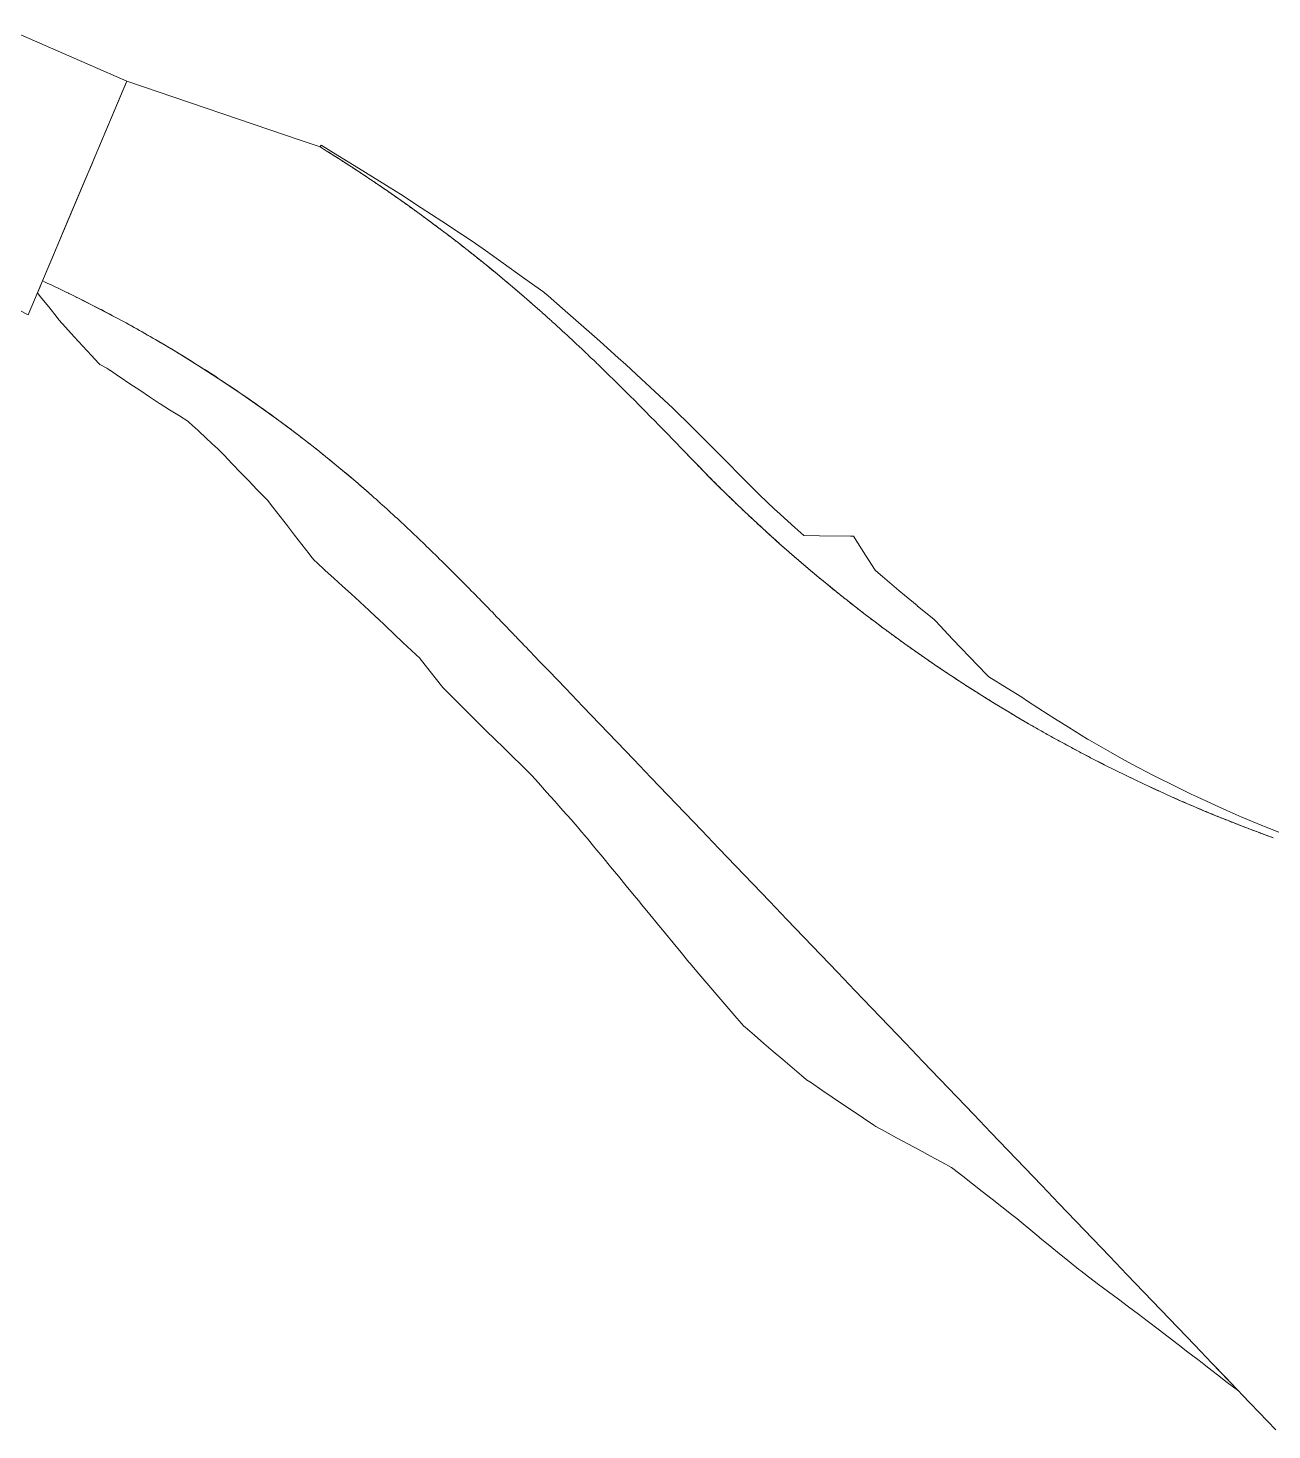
# Model space of a CAD drawing. Header units: inches. Extents: x 704148 to 723432, y 7075344 to 7101810.
# Drawn here: x 711481 to 711632.9, y 7095215.1 to 7095386.3 of the extents above; entities that cross this region are included whole.
import ezdxf

# ---------------------------------------------------------------- set-up
doc = ezdxf.new("R2010")
doc.units = ezdxf.units.IN
doc.header["$MEASUREMENT"] = 0
doc.layers.add('gisdb.gisadmin', color=7, linetype='Continuous', lineweight=9, true_color=0xccf5fc)

msp = doc.modelspace()

# ---------------------------------------------------------------- linework, layer by layer
at = {"layer": 'gisdb.gisadmin'}
for points in [[(711478.3041, 7095386.2593), (711493.104, 7095379.7761), (711481.0651, 7095351.2462), (711479.8957, 7095351.8615)], [(711633.0185, 7095287.4201), (711631.6103, 7095287.9369), (711630.2063, 7095288.4649), (711628.8065, 7095289.0041), (711627.4113, 7095289.5549), (711626.0205, 7095290.1169), (711624.6343, 7095290.6899), (711623.2527, 7095291.2741), (711621.8761, 7095291.8695), (711620.5041, 7095292.4761), (711619.1371, 7095293.0935), (711617.7751, 7095293.7219), (711616.4183, 7095294.3613), (711615.0667, 7095295.0119), (711613.7203, 7095295.6733), (711612.3793, 7095296.3453), (711611.0437, 7095297.0281), (711609.7137, 7095297.7217), (711608.3895, 7095298.4261), (711607.0707, 7095299.1411), (711605.7579, 7095299.8667), (711604.4509, 7095300.6029), (711603.1501, 7095301.3497), (711601.8553, 7095302.1067), (711600.5665, 7095302.8743), (711599.2839, 7095303.6521), (711598.0079, 7095304.4405), (711596.7381, 7095305.2391), (711595.4747, 7095306.0477), (711594.2179, 7095306.8665), (711592.9679, 7095307.6957), (711591.7245, 7095308.5349), (711590.4879, 7095309.3837), (711589.2583, 7095310.2427), (711588.0357, 7095311.1119), (711586.8201, 7095311.9905), (711585.6113, 7095312.8789), (711585.4207, 7095313.0209), (711584.4101, 7095313.7771), (711583.2161, 7095314.6851), (711582.0295, 7095315.6025), (711580.8501, 7095316.5295), (711580.7543, 7095316.6058), (711579.6785, 7095317.4661), (711578.5143, 7095318.4121), (711577.3577, 7095319.3673), (711576.2091, 7095320.3317), (711575.0683, 7095321.3057), (711573.9351, 7095322.2887), (711572.8099, 7095323.2805), (711571.6931, 7095324.2819), (711570.5843, 7095325.2919), (711569.4833, 7095326.3109), (711568.3909, 7095327.3387), (711567.3069, 7095328.3755), (711566.2309, 7095329.4207), (711565.1637, 7095330.4747), (711564.1051, 7095331.5373), (711563.0547, 7095332.6083), (711562.0133, 7095333.6877), (711561.8099, 7095333.9008), (711561.2165, 7095334.5253), (711560.9765, 7095334.7717), (711559.9301, 7095335.8465), (711558.8837, 7095336.9213), (711558.7851, 7095337.0229), (711558.5127, 7095337.3025), (711558.2397, 7095337.5821), (711557.9663, 7095337.8619), (711557.8357, 7095337.9943), (711557.6923, 7095338.1415), (711557.4179, 7095338.4215), (711557.1429, 7095338.7013), (711556.8675, 7095338.9813), (711556.7847, 7095339.0647), (711556.5917, 7095339.2615), (711556.3151, 7095339.5415), (711556.0381, 7095339.8217), (711555.7603, 7095340.1019), (711555.7301, 7095340.1313), (711555.4821, 7095340.3821), (711555.2035, 7095340.6625), (711554.9241, 7095340.9427), (711554.6719, 7095341.1945), (711554.6443, 7095341.2229), (711554.3637, 7095341.5031), (711554.0827, 7095341.7833), (711553.8009, 7095342.0635), (711553.6095, 7095342.2533), (711553.5187, 7095342.3437), (711553.2357, 7095342.6239), (711552.9521, 7095342.9039), (711552.6679, 7095343.1841), (711552.5421, 7095343.3073), (711552.3829, 7095343.4639), (711552.0975, 7095343.7439), (711551.8113, 7095344.0237), (711551.5245, 7095344.3033), (711551.4697, 7095344.3559), (711551.2369, 7095344.5829), (711550.9487, 7095344.8625), (711550.6597, 7095345.1419), (711550.3919, 7095345.3993), (711550.3701, 7095345.4211), (711550.0799, 7095345.7003), (711549.7889, 7095345.9791), (711549.4971, 7095346.2579), (711549.3089, 7095346.4371), (711549.2047, 7095346.5367), (711548.9113, 7095346.8151), (711548.6175, 7095347.0933), (711548.3227, 7095347.3715), (711548.2195, 7095347.4681), (711548.0273, 7095347.6493), (711547.7309, 7095347.9269), (711547.4339, 7095348.2043), (711547.1361, 7095348.4817), (711547.1235, 7095348.4923), (711546.8375, 7095348.7585), (711546.5381, 7095349.0353), (711546.2379, 7095349.3117), (711546.0211, 7095349.5095), (711545.9369, 7095349.5879), (711545.6349, 7095349.8637), (711545.3323, 7095350.1393), (711545.0289, 7095350.4147), (711544.9121, 7095350.5195), (711544.7245, 7095350.6895), (711544.4193, 7095350.9643), (711544.1133, 7095351.2385), (711543.8063, 7095351.5125), (711543.7957, 7095351.5213), (711543.4985, 7095351.7861), (711543.1977, 7095352.0523), (711543.1945, 7095352.0553), (711542.6719, 7095352.5149), (711541.5403, 7095353.4995), (711540.4011, 7095354.4751), (711539.2545, 7095355.4421), (711538.1005, 7095356.4007), (711536.9395, 7095357.3503), (711535.7713, 7095358.2913), (711534.5959, 7095359.2231), (711533.4127, 7095360.1451), (711532.2229, 7095361.0585), (711531.0261, 7095361.9627), (711529.8225, 7095362.8579), (711528.6123, 7095363.7441), (711527.3953, 7095364.6209), (711526.1711, 7095365.4877), (711524.9403, 7095366.3451), (711523.7031, 7095367.1933), (711522.4597, 7095368.0323), (711521.2099, 7095368.8617), (711519.9539, 7095369.6817), (711518.6911, 7095370.4911), (711517.425, 7095371.2913), (711517.4221, 7095371.2911), (711516.6849, 7095371.7509), (711516.8193, 7095371.9679), (711518.8369, 7095370.7207), (711521.3933, 7095369.1403), (711523.9517, 7095367.5589), (711525.9845, 7095366.3023), (711526.5047, 7095365.9629), (711529.0283, 7095364.3169), (711531.5553, 7095362.6687), (711534.0873, 7095361.0173), (711535.1375, 7095360.3323), (711536.5801, 7095359.3033), (711539.0445, 7095357.5457), (711541.5137, 7095355.7845), (711543.9905, 7095354.0181), (711544.0755, 7095353.9573), (711544.5415, 7095353.5897), (711546.2885, 7095352.0419), (711548.5549, 7095350.0339), (711550.8217, 7095348.0255), (711552.2079, 7095346.7973), (711553.0793, 7095346.0103), (711553.9841, 7095345.1933), (711555.3097, 7095343.9673), (711557.5283, 7095341.9149), (711559.7451, 7095339.8645), (711559.9537, 7095339.6715), (711561.8857, 7095337.7503), (711563.3361, 7095336.3081), (711563.3879, 7095336.2557), (711563.3941, 7095336.2495), (711563.5935, 7095336.0475), (711563.4557, 7095336.1935), (711564.0239, 7095335.6191), (711564.4953, 7095335.1426), (711564.6585, 7095334.9777), (711565.4713, 7095334.1561), (711566.1047, 7095333.5139), (711568.1797, 7095331.4101), (711568.7957, 7095330.7855), (711570.2871, 7095329.3377), (711572.1935, 7095327.4869), (711572.4153, 7095327.2861), (711574.6071, 7095325.3023), (711575.7053, 7095324.3083), (711577.6285, 7095324.2805), (711581.4039, 7095324.2261), (711581.7875, 7095324.2205), (711583.2583, 7095321.9075), (711584.4239, 7095320.0747), (711585.0797, 7095319.5157), (711585.3085, 7095319.3207), (711587.3063, 7095317.6177), (711587.9905, 7095317.0345), (711589.5492, 7095315.765), (711589.5631, 7095315.7535), (711591.6299, 7095314.0703), (711591.8155, 7095313.8719), (711593.8659, 7095311.6805), (711594.9199, 7095310.5541), (711595.9431, 7095309.4907), (711598.0479, 7095307.3033), (711598.2873, 7095307.0545), (711600.5245, 7095305.6789), (711602.3295, 7095304.5691), (711603.0367, 7095304.1087), (711605.5239, 7095302.4897), (711606.3143, 7095301.9751), (711608.0381, 7095300.9083), (711610.3637, 7095299.4689), (711610.5711, 7095299.3491), (711613.1463, 7095297.8607), (711614.4915, 7095297.0833), (711615.7525, 7095296.4223), (711618.3895, 7095295.0399), (711618.7159, 7095294.8687), (711621.0547, 7095293.7081), (711622.9933, 7095292.7461), (711623.7355, 7095292.4031), (711626.4437, 7095291.1521), (711627.3321, 7095290.7417), (711629.1771, 7095289.9543), (711631.7313, 7095288.8645), (711631.9265, 7095288.7881), (711634.7073, 7095287.6971)]]:
    msp.add_lwpolyline(points, dxfattribs=at)
msp.add_lwpolyline([(711633.3439, 7095215.1439), (711632.3063, 7095216.2271), (711631.2687, 7095217.3101), (711630.2309, 7095218.3933), (711629.1933, 7095219.4765), (711628.8201, 7095219.8661), (711627.5981, 7095221.1415), (711625.5229, 7095223.3079), (711623.4475, 7095225.4743), (711621.3723, 7095227.6407), (711619.2969, 7095229.8069), (711617.2215, 7095231.9733), (711615.1463, 7095234.1395), (711613.0709, 7095236.3059), (711610.9955, 7095238.4723), (711608.9203, 7095240.6385), (711606.8449, 7095242.8049), (711604.7697, 7095244.9713), (711602.6943, 7095247.1377), (711600.6189, 7095249.3039), (711598.5437, 7095251.4703), (711596.4683, 7095253.6367), (711594.3929, 7095255.8029), (711592.3177, 7095257.9693), (711590.2423, 7095260.1357), (711588.1669, 7095262.3019), (711586.0917, 7095264.4683), (711584.0163, 7095266.6347), (711581.9411, 7095268.8011), (711579.8657, 7095270.9673), (711577.7903, 7095273.1337), (711575.7151, 7095275.3001), (711573.6397, 7095277.4663), (711571.5643, 7095279.6327), (711569.4891, 7095281.7991), (711567.4137, 7095283.9653), (711565.3385, 7095286.1317), (711563.2631, 7095288.2981), (711561.1877, 7095290.4645), (711559.1125, 7095292.6307), (711557.0371, 7095294.7971), (711554.9617, 7095296.9635), (711552.8865, 7095299.1297), (711550.8111, 7095301.2961), (711548.7359, 7095303.4625), (711546.6605, 7095305.6287), (711544.5851, 7095307.7951), (711543.4372, 7095308.9934), (711542.9121, 7095309.5415), (711542.6501, 7095309.8149), (711542.5095, 7095309.9611), (711542.3885, 7095310.0881), (711542.1269, 7095310.3609), (711541.8655, 7095310.6335), (711541.6045, 7095310.9057), (711541.3437, 7095311.1775), (711541.0831, 7095311.4489), (711540.8227, 7095311.7201), (711540.5625, 7095311.9909), (711540.4323, 7095312.1257), (711540.3025, 7095312.2613), (711540.0427, 7095312.5315), (711539.7831, 7095312.8011), (711539.5237, 7095313.0705), (711539.2643, 7095313.3393), (711539.0053, 7095313.6079), (711538.7463, 7095313.8759), (711538.4875, 7095314.1437), (711538.3501, 7095314.2853), (711538.2289, 7095314.4109), (711537.9703, 7095314.6777), (711537.7121, 7095314.9441), (711537.4537, 7095315.2101), (711537.1957, 7095315.4757), (711536.9375, 7095315.7407), (711536.6797, 7095316.0053), (711536.4217, 7095316.2695), (711536.2585, 7095316.4359), (711536.1639, 7095316.5331), (711535.9063, 7095316.7963), (711535.6487, 7095317.0591), (711535.3913, 7095317.3213), (711535.1337, 7095317.5829), (711534.8763, 7095317.8441), (711534.6191, 7095318.1049), (711534.3617, 7095318.3651), (711534.1539, 7095318.5739), (711534.1045, 7095318.6247), (711533.8473, 7095318.8839), (711533.5899, 7095319.1425), (711533.3329, 7095319.4005), (711533.0757, 7095319.6581), (711532.8185, 7095319.9149), (711532.5613, 7095320.1713), (711532.3041, 7095320.4271), (711532.0469, 7095320.6823), (711532.0329, 7095320.6955), (711531.7897, 7095320.9369), (711531.5325, 7095321.1909), (711531.2753, 7095321.4445), (711531.0181, 7095321.6973), (711530.7607, 7095321.9495), (711530.5035, 7095322.2011), (711530.2461, 7095322.4521), (711529.9885, 7095322.7025), (711529.8913, 7095322.7965), (711529.7311, 7095322.9521), (711529.4735, 7095323.2013), (711529.2159, 7095323.4497), (711528.9581, 7095323.6975), (711528.7003, 7095323.9447), (711528.4423, 7095324.1911), (711528.1843, 7095324.4369), (711527.9263, 7095324.6819), (711527.7253, 7095324.8719), (711527.6681, 7095324.9263), (711527.4099, 7095325.1701), (711527.1515, 7095325.4131), (711526.8929, 7095325.6553), (711526.6343, 7095325.8969), (711526.3755, 7095326.1377), (711526.1167, 7095326.3779), (711525.8575, 7095326.6173), (711525.5985, 7095326.8559), (711525.5307, 7095326.9175), (711525.3391, 7095327.0937), (711525.0797, 7095327.3309), (711524.8201, 7095327.5673), (711524.5603, 7095327.8029), (711524.3003, 7095328.0377), (711524.0403, 7095328.2717), (711523.7799, 7095328.5051), (711523.5195, 7095328.7375), (711523.3041, 7095328.9279), (711523.2589, 7095328.9693), (711522.9981, 7095329.2001), (711522.9863, 7095329.2105, 0.00390109), (711521.0427, 7095330.8991, 0.00454566), (711518.7457, 7095332.8289, 0.00454518), (711516.4143, 7095334.7165, 0.00454559), (711514.0487, 7095336.5615, 0.0045455), (711511.6501, 7095338.3633, 0.00454564), (711509.2191, 7095340.1213, 0.00454532), (711506.7563, 7095341.8341, 0.00454538), (711504.2629, 7095343.5021, 0.0045455), (711501.7395, 7095345.1245, 0.00454551), (711499.1871, 7095346.7009, 0.00454578), (711496.6063, 7095348.2307, 0.00454525), (711493.9985, 7095349.7133, 0.00454553), (711491.3641, 7095351.1485, 0.00454553), (711488.7039, 7095352.5353, 0.00402811), (711486.3259, 7095353.7239), (711486.3117, 7095353.7309), (711486.0191, 7095353.8737), (711485.9987, 7095353.8837), (711485.6851, 7095354.0361), (711485.3707, 7095354.1879), (711485.0557, 7095354.3393), (711484.7399, 7095354.4903), (711484.4237, 7095354.6407), (711484.1067, 7095354.7909), (711483.7891, 7095354.9405), (711483.4707, 7095355.0895), (711483.3107, 7095355.1639), (711483.1519, 7095355.2383), (711482.8323, 7095355.3867), (711482.8156, 7095355.3944), (711483.9826, 7095358.1599), (711484.2743, 7095358.8513), (711485.6287, 7095362.0609), (711488.067, 7095367.8391), (711488.6504, 7095369.2218), (711489.2338, 7095370.6045), (711492.6229, 7095378.6359), (711492.8546, 7095379.185), (711493.0262, 7095379.5918), (711493.104, 7095379.7761), (711514.3658, 7095372.5402), (711516.6849, 7095371.7509), (711517.4221, 7095371.2911), (711517.425, 7095371.2913, -0.00191532), (711518.6911, 7095370.4911, -0.00191808), (711519.9539, 7095369.6817, -0.00191814), (711521.2099, 7095368.8617, -0.00191813), (711522.4597, 7095368.0323, -0.00191816), (711523.7031, 7095367.1933, -0.00191822), (711524.9403, 7095366.3451, -0.00191818), (711526.1711, 7095365.4877, -0.00191817), (711527.3953, 7095364.6209, -0.00191811), (711528.6123, 7095363.7441, -0.00191815), (711529.8225, 7095362.8579, -0.00191819), (711531.0261, 7095361.9627, -0.00191814), (711532.2229, 7095361.0585, -0.00191814), (711533.4127, 7095360.1451, -0.00191819), (711534.5959, 7095359.2231, -0.00191809), (711535.7713, 7095358.2913, -0.00191825), (711536.9395, 7095357.3503, -0.00191803), (711538.1005, 7095356.4007, -0.00191845), (711539.2545, 7095355.4421, -0.00191808), (711540.4011, 7095354.4751, -0.00191799), (711541.5403, 7095353.4995, -0.00191815), (711542.6719, 7095352.5149), (711543.1945, 7095352.0553), (711543.1977, 7095352.0523), (711543.4985, 7095351.7861), (711543.7957, 7095351.5213), (711543.8063, 7095351.5125), (711544.1133, 7095351.2385), (711544.4193, 7095350.9643), (711544.7245, 7095350.6895), (711544.9121, 7095350.5195), (711545.0289, 7095350.4147), (711545.3323, 7095350.1393), (711545.6349, 7095349.8637), (711545.9369, 7095349.5879), (711546.0211, 7095349.5095), (711546.2379, 7095349.3117), (711546.5381, 7095349.0353), (711546.8375, 7095348.7585), (711547.1235, 7095348.4923), (711547.1361, 7095348.4817), (711547.4339, 7095348.2043), (711547.7309, 7095347.9269), (711548.0273, 7095347.6493), (711548.2195, 7095347.4681), (711548.3227, 7095347.3715), (711548.6175, 7095347.0933), (711548.9113, 7095346.8151), (711549.2047, 7095346.5367), (711549.3089, 7095346.4371), (711549.4971, 7095346.2579), (711549.7889, 7095345.9791), (711550.0799, 7095345.7003), (711550.3701, 7095345.4211), (711550.3919, 7095345.3993), (711550.6597, 7095345.1419), (711550.9487, 7095344.8625), (711551.2369, 7095344.5829), (711551.4697, 7095344.3559), (711551.5245, 7095344.3033), (711551.8113, 7095344.0237), (711552.0975, 7095343.7439), (711552.3829, 7095343.4639), (711552.5421, 7095343.3073), (711552.6679, 7095343.1841), (711552.9521, 7095342.9039), (711553.2357, 7095342.6239), (711553.5187, 7095342.3437), (711553.6095, 7095342.2533), (711553.8009, 7095342.0635), (711554.0827, 7095341.7833), (711554.3637, 7095341.5031), (711554.6443, 7095341.2229), (711554.6719, 7095341.1945), (711554.9241, 7095340.9427), (711555.2035, 7095340.6625), (711555.4821, 7095340.3821), (711555.7301, 7095340.1313), (711555.7603, 7095340.1019), (711556.0381, 7095339.8217), (711556.3151, 7095339.5415), (711556.5917, 7095339.2615), (711556.7847, 7095339.0647), (711556.8675, 7095338.9813), (711557.1429, 7095338.7013), (711557.4179, 7095338.4215), (711557.6923, 7095338.1415), (711557.8357, 7095337.9943), (711557.9663, 7095337.8619), (711558.2397, 7095337.5821), (711558.5127, 7095337.3025), (711558.7851, 7095337.0229), (711558.8837, 7095336.9213), (711559.9301, 7095335.8465), (711560.9765, 7095334.7717), (711561.2165, 7095334.5253), (711562.0133, 7095333.6877, 0.00201597), (711563.0547, 7095332.6083, 0.00201631), (711564.1051, 7095331.5373, 0.00201603), (711565.1637, 7095330.4747, 0.00201606), (711566.2309, 7095329.4207, 0.00201624), (711567.3069, 7095328.3755, 0.00201615), (711568.3909, 7095327.3387, 0.00201601), (711569.4833, 7095326.3109, 0.00201639), (711570.5843, 7095325.2919, 0.00201593), (711571.6931, 7095324.2819, 0.00201616), (711572.8099, 7095323.2805, 0.00201602), (711573.9351, 7095322.2887, 0.00201633), (711575.0683, 7095321.3057, 0.00201619), (711576.2091, 7095320.3317, 0.00201585), (711577.3577, 7095319.3673, 0.0020162), (711578.5143, 7095318.4121, 0.00201627), (711579.6785, 7095317.4661, 0.00185147), (711580.7543, 7095316.6058), (711580.8501, 7095316.5295, 0.00201628), (711582.0295, 7095315.6025, 0.00201598), (711583.2161, 7095314.6851, 0.00201618), (711584.4101, 7095313.7771, 0.00169651), (711585.4207, 7095313.0209), (711585.6113, 7095312.8789, 0.00201634), (711586.8201, 7095311.9905, 0.00201597), (711588.0357, 7095311.1119, 0.00201626), (711589.2583, 7095310.2427, 0.00201605), (711590.4879, 7095309.3837, 0.00201598), (711591.7245, 7095308.5349, 0.00201628), (711592.9679, 7095307.6957, 0.00201617), (711594.2179, 7095306.8665, 0.00201613), (711595.4747, 7095306.0477, 0.00201615), (711596.7381, 7095305.2391, 0.00201621), (711598.0079, 7095304.4405, 0.00201603), (711599.2839, 7095303.6521, 0.00201616), (711600.5665, 7095302.8743, 0.00201624), (711601.8553, 7095302.1067, 0.00201594), (711603.1501, 7095301.3497, 0.00201605), (711604.4509, 7095300.6029, 0.00201625), (711605.7579, 7095299.8667, 0.00201611), (711607.0707, 7095299.1411, 0.00201635), (711608.3895, 7095298.4261, 0.002016), (711609.7137, 7095297.7217, 0.00201613), (711611.0437, 7095297.0281, 0.00201616), (711612.3793, 7095296.3453, 0.00201608), (711613.7203, 7095295.6733, 0.00201625), (711615.0667, 7095295.0119, 0.00201619), (711616.4183, 7095294.3613, 0.00201602), (711617.7751, 7095293.7219, 0.00201611), (711619.1371, 7095293.0935, 0.00201608), (711620.5041, 7095292.4761, 0.0020163), (711621.8761, 7095291.8695, 0.00201593), (711623.2527, 7095291.2741, 0.00201619), (711624.6343, 7095290.6899, 0.00201609), (711626.0205, 7095290.1169, 0.00201622), (711627.4113, 7095289.5549, 0.00201612), (711628.8065, 7095289.0041, 0.00201622), (711630.2063, 7095288.4649, 0.00201614), (711631.6103, 7095287.9369, 0.00201619), (711633.0185, 7095287.4201, 0.00201602)], format="xyb", dxfattribs=at)
msp.add_lwpolyline([(711482.5599, 7095354.7885), (711482.8156, 7095355.3944), (711482.8323, 7095355.3867), (711483.1519, 7095355.2383), (711483.3107, 7095355.1639), (711483.4707, 7095355.0895), (711483.7891, 7095354.9405), (711484.1067, 7095354.7909), (711484.4237, 7095354.6407), (711484.7399, 7095354.4903), (711485.0557, 7095354.3393), (711485.3707, 7095354.1879), (711485.6851, 7095354.0361), (711485.9987, 7095353.8837), (711486.0191, 7095353.8737), (711486.3117, 7095353.7309), (711486.3259, 7095353.7239), (711488.7039, 7095352.5353), (711491.3641, 7095351.1485), (711493.0059, 7095350.2614), (711493.2604, 7095350.1217), (711493.9985, 7095349.7133), (711496.6063, 7095348.2307), (711499.1871, 7095346.7009), (711501.7395, 7095345.1245), (711504.2629, 7095343.5021), (711506.7563, 7095341.8341), (711509.2191, 7095340.1213), (711511.6501, 7095338.3633), (711514.0487, 7095336.5615), (711516.4143, 7095334.7165), (711518.7457, 7095332.8289), (711521.0427, 7095330.8991), (711522.9863, 7095329.2105), (711522.9981, 7095329.2001), (711523.2589, 7095328.9693), (711523.3041, 7095328.9279), (711523.5195, 7095328.7375), (711523.7799, 7095328.5051), (711524.0403, 7095328.2717), (711524.3003, 7095328.0377), (711524.5603, 7095327.8029), (711524.8201, 7095327.5673), (711525.0797, 7095327.3309), (711525.3391, 7095327.0937), (711525.5307, 7095326.9175), (711525.5985, 7095326.8559), (711525.8575, 7095326.6173), (711526.1167, 7095326.3779), (711526.3755, 7095326.1377), (711526.6343, 7095325.8969), (711526.8929, 7095325.6553), (711527.1515, 7095325.4131), (711527.4099, 7095325.1701), (711527.6681, 7095324.9263), (711527.7253, 7095324.8719), (711527.9263, 7095324.6819), (711528.1843, 7095324.4369), (711528.4423, 7095324.1911), (711528.7003, 7095323.9447), (711528.9581, 7095323.6975), (711529.2159, 7095323.4497), (711529.4735, 7095323.2013), (711529.7311, 7095322.9521), (711529.8913, 7095322.7965), (711529.9885, 7095322.7025), (711530.2461, 7095322.4521), (711530.5035, 7095322.2011), (711530.7607, 7095321.9495), (711531.0181, 7095321.6973), (711531.2753, 7095321.4445), (711531.5325, 7095321.1909), (711531.7897, 7095320.9369), (711532.0329, 7095320.6955), (711532.0469, 7095320.6823), (711532.3041, 7095320.4271), (711532.5613, 7095320.1713), (711532.8185, 7095319.9149), (711533.0757, 7095319.6581), (711533.3329, 7095319.4005), (711533.5899, 7095319.1425), (711533.8473, 7095318.8839), (711534.1045, 7095318.6247), (711534.1539, 7095318.5739), (711534.3617, 7095318.3651), (711534.6191, 7095318.1049), (711534.8763, 7095317.8441), (711535.1337, 7095317.5829), (711535.3913, 7095317.3213), (711535.6487, 7095317.0591), (711535.9063, 7095316.7963), (711536.1639, 7095316.5331), (711536.2585, 7095316.4359), (711536.4217, 7095316.2695), (711536.6797, 7095316.0053), (711536.9375, 7095315.7407), (711537.1957, 7095315.4757), (711537.4537, 7095315.2101), (711537.7121, 7095314.9441), (711537.9703, 7095314.6777), (711538.2289, 7095314.4109), (711538.3501, 7095314.2853), (711538.4875, 7095314.1437), (711538.7463, 7095313.8759), (711539.0053, 7095313.6079), (711539.2643, 7095313.3393), (711539.5237, 7095313.0705), (711539.7831, 7095312.8011), (711540.0427, 7095312.5315), (711540.3025, 7095312.2613), (711540.4323, 7095312.1257), (711540.5625, 7095311.9909), (711540.8227, 7095311.7201), (711541.0831, 7095311.4489), (711541.3437, 7095311.1775), (711541.6045, 7095310.9057), (711541.8655, 7095310.6335), (711542.1269, 7095310.3609), (711542.3885, 7095310.0881), (711542.5095, 7095309.9611), (711542.6501, 7095309.8149), (711542.9121, 7095309.5415), (711543.4372, 7095308.9934), (711544.5851, 7095307.7951), (711546.6605, 7095305.6287), (711548.7359, 7095303.4625), (711550.8111, 7095301.2961), (711552.8865, 7095299.1297), (711554.9617, 7095296.9635), (711557.0371, 7095294.7971), (711559.1125, 7095292.6307), (711561.1877, 7095290.4645), (711563.2631, 7095288.2981), (711565.3385, 7095286.1317), (711567.4137, 7095283.9653), (711569.4891, 7095281.7991), (711571.5643, 7095279.6327), (711573.6397, 7095277.4663), (711575.7151, 7095275.3001), (711577.7903, 7095273.1337), (711579.8657, 7095270.9673), (711581.9411, 7095268.8011), (711584.0163, 7095266.6347), (711586.0917, 7095264.4683), (711588.1669, 7095262.3019), (711590.2423, 7095260.1357), (711592.3177, 7095257.9693), (711594.3929, 7095255.8029), (711596.4683, 7095253.6367), (711598.5437, 7095251.4703), (711600.6189, 7095249.3039), (711602.6943, 7095247.1377), (711604.7697, 7095244.9713), (711606.8449, 7095242.8049), (711608.9203, 7095240.6385), (711610.9955, 7095238.4723), (711613.0709, 7095236.3059), (711615.1463, 7095234.1395), (711617.2215, 7095231.9733), (711619.2969, 7095229.8069), (711621.3723, 7095227.6407), (711623.4475, 7095225.4743), (711625.5229, 7095223.3079), (711627.2287, 7095221.5272), (711627.4221, 7095221.3252), (711627.5981, 7095221.1415), (711628.8201, 7095219.8661), (711628.6067, 7095220.0303), (711627.4041, 7095220.9557), (711626.2017, 7095221.8811), (711624.9993, 7095222.8063), (711624.5397, 7095223.16), (711624.3323, 7095223.3196), (711623.7969, 7095223.7317), (711622.5945, 7095224.6571), (711621.3921, 7095225.5823), (711620.1897, 7095226.5077), (711618.9873, 7095227.4331), (711617.7849, 7095228.3583), (711617.6245, 7095228.4817), (711616.5697, 7095229.2715), (711615.3525, 7095230.1827), (711614.1351, 7095231.0937), (711612.9181, 7095232.0049), (711611.7007, 7095232.9161), (711610.4837, 7095233.8273), (711609.8941, 7095234.2687), (711609.5121, 7095234.5583), (711609.2771, 7095234.7487), (711608.1027, 7095235.7009), (711606.9283, 7095236.6531), (711605.7539, 7095237.6053), (711604.5795, 7095238.5575), (711604.3861, 7095238.7141), (711603.4177, 7095239.5217), (711602.2585, 7095240.4885), (711601.7177, 7095240.9397), (711601.0809, 7095241.4375), (711599.8871, 7095242.3711), (711598.6931, 7095243.3047), (711597.4993, 7095244.2381), (711596.3055, 7095245.1717), (711595.1115, 7095246.1053), (711593.9177, 7095247.0387), (711593.7585, 7095247.1631), (711592.5585, 7095247.8139), (711591.1741, 7095248.5649), (711589.7897, 7095249.3157), (711588.4051, 7095250.0667), (711587.0205, 7095250.8175), (711585.6361, 7095251.5685), (711584.5285, 7095252.1691), (711584.2741, 7095252.3409), (711583.0023, 7095253.1999), (711581.7305, 7095254.0587), (711580.4587, 7095254.9175), (711579.1869, 7095255.7765), (711577.9151, 7095256.6353), (711576.6433, 7095257.4941), (711576.0499, 7095257.8949), (711575.4387, 7095258.4173), (711574.2925, 7095259.3967), (711573.1465, 7095260.3761), (711572.0005, 7095261.3553), (711570.8545, 7095262.3347), (711569.7085, 7095263.3141), (711568.5625, 7095264.2935), (711568.4097, 7095264.4239), (711567.5615, 7095265.4119), (711566.5829, 7095266.5517), (711565.6043, 7095267.6913), (711564.6257, 7095268.8311), (711563.6473, 7095269.9709), (711562.6687, 7095271.1107), (711561.8857, 7095272.0223), (711561.6951, 7095272.2553), (711560.7415, 7095273.4189), (711559.7879, 7095274.5827), (711558.8345, 7095275.7465), (711557.8809, 7095276.9103), (711556.9273, 7095278.0741), (711555.9739, 7095279.2377), (711555.5289, 7095279.7807), (711555.0179, 7095280.3993), (711554.0601, 7095281.5589), (711553.1023, 7095282.7187), (711552.1445, 7095283.8783), (711551.1867, 7095285.0379), (711550.2289, 7095286.1975), (711549.2709, 7095287.3573), (711549.1433, 7095287.5117), (711548.3979, 7095288.4139), (711548.3097, 7095288.5135), (711547.3149, 7095289.6379), (711546.3201, 7095290.7621), (711545.3253, 7095291.8863), (711544.3305, 7095293.0105), (711543.3357, 7095294.1347), (711542.5399, 7095295.0341), (711542.3253, 7095295.2441), (711541.2525, 7095296.2935), (711540.1795, 7095297.3429), (711539.1067, 7095298.3923), (711538.0337, 7095299.4417), (711536.9609, 7095300.4911), (711535.8893, 7095301.5393), (711535.7737, 7095301.6523), (711535.3951, 7095302.0367), (711534.8321, 7095302.6011), (711533.7763, 7095303.6595), (711532.7239, 7095304.7145), (711532.1129, 7095305.3267), (711531.9233, 7095305.5139), (711531.9127, 7095305.5245), (711531.7197, 7095305.7147), (711531.7137, 7095305.7207), (711531.6711, 7095305.7627), (711531.6637, 7095305.7699), (711530.7527, 7095306.9295), (711529.8357, 7095308.0965), (711528.9209, 7095309.2609), (711528.8927, 7095309.2967), (711527.8595, 7095310.2737), (711526.7969, 7095311.2789), (711525.7379, 7095312.2805), (711524.6827, 7095313.2783), (711523.6397, 7095314.2649), (711523.6307, 7095314.2733), (711522.5763, 7095315.2545), (711522.1449, 7095315.6561), (711521.5193, 7095316.2275), (711520.4633, 7095317.1921), (711519.4121, 7095318.1523), (711518.3627, 7095319.1105), (711517.3199, 7095320.0629), (711516.2785, 7095321.0141), (711515.9955, 7095321.2725), (711515.6887, 7095321.6255), (711515.3409, 7095322.0743), (711514.4617, 7095323.2089), (711513.5793, 7095324.3475), (711512.6943, 7095325.4899), (711511.8041, 7095326.6385), (711510.9115, 7095327.7905), (711510.2705, 7095328.6177), (711509.9853, 7095328.9133), (711508.9873, 7095329.9479), (711507.9851, 7095330.9869), (711506.9813, 7095332.0277), (711505.9735, 7095333.0725), (711504.9627, 7095334.1201), (711504.1259, 7095334.9877), (711503.9399, 7095335.1579), (711502.8693, 7095336.1375), (711501.7971, 7095337.1183), (711500.7209, 7095338.1031), (711500.5399, 7095338.2687), (711499.5253, 7095338.9073), (711498.3045, 7095339.6757), (711497.1625, 7095340.3945), (711497.0865, 7095340.4451), (711495.8853, 7095341.2451), (711494.6835, 7095342.0453), (711493.4811, 7095342.8461), (711492.2761, 7095343.6487), (711492.0703, 7095343.7857), (711491.1075, 7095344.4529), (711491.0809, 7095344.4697), (711490.8871, 7095344.5931), (711490.6541, 7095344.7359), (711489.8275, 7095345.1919), (711489.7673, 7095345.2251), (711489.6263, 7095345.3603), (711488.7767, 7095346.2929), (711487.7361, 7095347.4351), (711486.6895, 7095348.5841), (711485.6353, 7095349.7415), (711484.8049, 7095350.6529), (711484.5847, 7095350.9297), (711483.5655, 7095352.2109), (711482.5363, 7095353.5043), (711482.1976, 7095353.9299), (711482.3591, 7095354.3125), (711482.4787, 7095354.5961)], close=True, dxfattribs=at)

doc.saveas('drawing.dxf')
